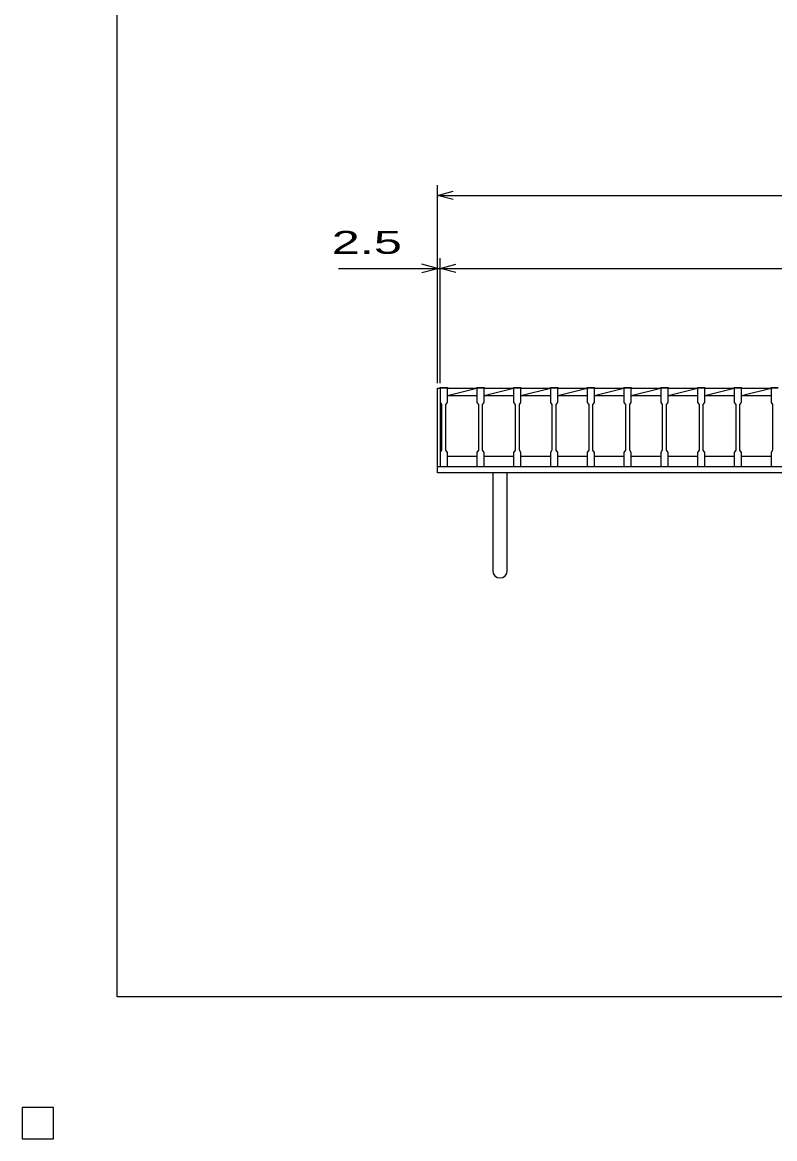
# Model space of a CAD drawing. Units: millimetres, scale not verified. Extents: x -1820 to 1731, y -1282 to 1054.
# Drawn here: x -1820 to -1098, y -1282 to -211 of the extents above; entities that cross this region are included whole.
import ezdxf
from ezdxf.enums import TextEntityAlignment as Align

# ---------------------------------------------------------------- set-up
doc = ezdxf.new("R2010")
doc.units = ezdxf.units.MM
doc.header["$LTSCALE"] = 10
for name, color, linetype, lineweight in [('0_2', 150, 'Continuous', 25), ('16', 3, 'Continuous', 25), ('19', 6, 'Continuous', 25), ('22', 4, 'Continuous', 25), ('24', 2, 'Continuous', 25), ('32', 4, 'Continuous', 25)]:
    doc.layers.add(name, color=color, linetype=linetype, lineweight=lineweight)
doc.styles.add('ベクトル', font='')
doc.styles.get('ベクトル').set_extended_font_data('ベクトル')

msp = doc.modelspace()

# ---------------------------------------------------------------- linework, layer by layer
at = {"layer": '0_2'}
for p, q in [((-1729, -1146.5), (-1729, 1053.5)), ((1731, -1146.5), (-1729, -1146.5)), ((-1790, -1252.5), (-1820, -1252.5)), ((-1820, -1252.5), (-1820, -1282.5)), ((-1790, -1252.5), (-1820, -1252.5)), ((-1820, -1252.5), (-1820, -1282.5)), ((-1790, -1252.5), (-1820, -1252.5)), ((-1820, -1252.5), (-1820, -1282.5)), ((-1790, -1252.5), (-1820, -1252.5)), ((-1820, -1252.5), (-1820, -1282.5)), ((-1790, -1252.5), (-1820, -1252.5)), ((-1820, -1252.5), (-1820, -1282.5)), ((-1790, -1282.5), (-1790, -1252.5)), ((-1790, -1282.5), (-1790, -1252.5)), ((-1790, -1282.5), (-1790, -1252.5)), ((-1790, -1282.5), (-1790, -1252.5)), ((-1790, -1282.5), (-1790, -1252.5)), ((-1820, -1282.5), (-1790, -1282.5)), ((-1820, -1282.5), (-1790, -1282.5)), ((-1820, -1282.5), (-1790, -1282.5)), ((-1820, -1282.5), (-1790, -1282.5)), ((-1820, -1282.5), (-1790, -1282.5))]:
    msp.add_line(p, q, dxfattribs=at)
at = {"layer": '16'}
for p, q in [((-1419, -562.5), (-1419, -561.8)), ((-1419, -561.8), (-1412, -561.8)), ((-1419, -562.5), (-1419, -576)), ((-1412, -562.5), (-1419, -562.5)), ((-1419, -562.5), (-1419, -627.5)), ((-1412, -561.8), (-1412, -562.5)), ((-1412, -576), (-1412, -562.5)), ((-1412, -562.5), (-1383.7, -562.5)), ((-1412, -569.5), (-1383.7, -562.5)), ((-1383.7, -562.5), (-1383.7, -561.8)), ((-1383.7, -561.8), (-1376.7, -561.8)), ((-1383.7, -562.5), (-1383.7, -576)), ((-1376.7, -562.5), (-1383.7, -562.5)), ((-1376.7, -561.8), (-1376.7, -562.5)), ((-1376.7, -576), (-1376.7, -562.5)), ((-1376.7, -562.5), (-1348.4, -562.5)), ((-1376.7, -569.5), (-1348.4, -562.5)), ((-1348.4, -562.5), (-1348.4, -561.8)), ((-1348.4, -561.8), (-1341.4, -561.8)), ((-1348.4, -562.5), (-1348.4, -576)), ((-1341.4, -562.5), (-1348.4, -562.5)), ((-1341.4, -561.8), (-1341.4, -562.5)), ((-1341.4, -576), (-1341.4, -562.5)), ((-1341.4, -562.5), (-1313.1, -562.5)), ((-1341.4, -569.5), (-1313.1, -562.5)), ((-1313.1, -562.5), (-1313.1, -561.8)), ((-1313.1, -561.8), (-1306.1, -561.8)), ((-1313.1, -562.5), (-1313.1, -576)), ((-1306.1, -562.5), (-1313.1, -562.5)), ((-1306.1, -561.8), (-1306.1, -562.5)), ((-1306.1, -576), (-1306.1, -562.5)), ((-1306.1, -562.5), (-1277.8, -562.5)), ((-1306.1, -569.5), (-1277.8, -562.5)), ((-1277.8, -562.5), (-1277.8, -561.8)), ((-1277.8, -561.8), (-1270.8, -561.8)), ((-1277.8, -562.5), (-1277.8, -576)), ((-1270.8, -562.5), (-1277.8, -562.5)), ((-1270.8, -561.8), (-1270.8, -562.5)), ((-1270.8, -576), (-1270.8, -562.5)), ((-1270.8, -562.5), (-1242.5, -562.5)), ((-1270.8, -569.5), (-1242.5, -562.5)), ((-1242.5, -562.5), (-1242.5, -561.8)), ((-1242.5, -561.8), (-1235.5, -561.8)), ((-1242.5, -562.5), (-1242.5, -576)), ((-1235.5, -562.5), (-1242.5, -562.5)), ((-1235.5, -561.8), (-1235.5, -562.5)), ((-1235.5, -576), (-1235.5, -562.5)), ((-1235.5, -562.5), (-1207.2, -562.5)), ((-1235.5, -569.5), (-1207.2, -562.5)), ((-1207.2, -562.5), (-1207.2, -561.8)), ((-1207.2, -561.8), (-1200.2, -561.8)), ((-1207.2, -562.5), (-1207.2, -576)), ((-1200.2, -562.5), (-1207.2, -562.5)), ((-1200.2, -561.8), (-1200.2, -562.5)), ((-1200.2, -576), (-1200.2, -562.5)), ((-1200.2, -562.5), (-1171.9, -562.5)), ((-1200.2, -569.5), (-1171.9, -562.5)), ((-1171.9, -562.5), (-1171.9, -561.8)), ((-1171.9, -561.8), (-1164.9, -561.8)), ((-1171.9, -562.5), (-1171.9, -576)), ((-1164.9, -562.5), (-1171.9, -562.5)), ((-1164.9, -561.8), (-1164.9, -562.5)), ((-1164.9, -576), (-1164.9, -562.5)), ((-1164.9, -562.5), (-1136.6, -562.5)), ((-1164.9, -569.5), (-1136.6, -562.5)), ((-1136.6, -562.5), (-1136.6, -561.8)), ((-1136.6, -561.8), (-1129.6, -561.8)), ((-1136.6, -562.5), (-1136.6, -576)), ((-1129.6, -562.5), (-1136.6, -562.5)), ((-1129.6, -561.8), (-1129.6, -562.5)), ((-1129.6, -576), (-1129.6, -562.5)), ((-1129.6, -562.5), (-1101.3, -562.5)), ((-1129.6, -569.5), (-1101.3, -562.5)), ((-1101.3, -562.5), (-1101.3, -561.8)), ((-1101.3, -561.8), (-1094.3, -561.8)), ((-1101.3, -562.5), (-1101.3, -576)), ((-1094.3, -562.5), (-1101.3, -562.5)), ((-1419, -576), (-1417.5, -578)), ((-1417.5, -578), (-1417.5, -622)), ((-1413.5, -578), (-1412, -576)), ((-1413.5, -622), (-1413.5, -578)), ((-1412, -569.5), (-1383.7, -569.5)), ((-1383.7, -576), (-1382.2, -578)), ((-1382.2, -578), (-1382.2, -622)), ((-1378.2, -578), (-1376.7, -576)), ((-1378.2, -622), (-1378.2, -578)), ((-1376.7, -569.5), (-1348.4, -569.5)), ((-1348.4, -576), (-1346.9, -578)), ((-1346.9, -578), (-1346.9, -622)), ((-1342.9, -578), (-1341.4, -576)), ((-1342.9, -622), (-1342.9, -578)), ((-1341.4, -569.5), (-1313.1, -569.5)), ((-1313.1, -576), (-1311.6, -578)), ((-1311.6, -578), (-1311.6, -622)), ((-1307.6, -578), (-1306.1, -576)), ((-1307.6, -622), (-1307.6, -578)), ((-1306.1, -569.5), (-1277.8, -569.5)), ((-1277.8, -576), (-1276.3, -578)), ((-1276.3, -578), (-1276.3, -622)), ((-1272.3, -578), (-1270.8, -576)), ((-1272.3, -622), (-1272.3, -578)), ((-1270.8, -569.5), (-1242.5, -569.5)), ((-1242.5, -576), (-1241, -578)), ((-1241, -578), (-1241, -622)), ((-1237, -578), (-1235.5, -576)), ((-1237, -622), (-1237, -578)), ((-1235.5, -569.5), (-1207.2, -569.5)), ((-1207.2, -576), (-1205.7, -578)), ((-1205.7, -578), (-1205.7, -622)), ((-1201.7, -578), (-1200.2, -576)), ((-1201.7, -622), (-1201.7, -578)), ((-1200.2, -569.5), (-1171.9, -569.5)), ((-1171.9, -576), (-1170.4, -578)), ((-1170.4, -578), (-1170.4, -622)), ((-1166.4, -578), (-1164.9, -576)), ((-1166.4, -622), (-1166.4, -578)), ((-1164.9, -569.5), (-1136.6, -569.5)), ((-1136.6, -576), (-1135.1, -578)), ((-1135.1, -578), (-1135.1, -622)), ((-1131.1, -578), (-1129.6, -576)), ((-1131.1, -622), (-1131.1, -578)), ((-1129.6, -569.5), (-1101.3, -569.5)), ((-1101.3, -576), (-1099.8, -578)), ((-1099.8, -578), (-1099.8, -622)), ((-1417.5, -622), (-1419, -624)), ((-1419, -624), (-1419, -637.5)), ((-1412, -624), (-1413.5, -622)), ((-1412, -637.5), (-1412, -624)), ((-1412, -627.5), (-1383.7, -627.5)), ((-1382.2, -622), (-1383.7, -624)), ((-1383.7, -624), (-1383.7, -637.5)), ((-1376.7, -624), (-1378.2, -622)), ((-1376.7, -637.5), (-1376.7, -624)), ((-1376.7, -627.5), (-1348.4, -627.5)), ((-1346.9, -622), (-1348.4, -624)), ((-1348.4, -624), (-1348.4, -637.5)), ((-1341.4, -624), (-1342.9, -622)), ((-1341.4, -637.5), (-1341.4, -624)), ((-1341.4, -627.5), (-1313.1, -627.5)), ((-1311.6, -622), (-1313.1, -624)), ((-1313.1, -624), (-1313.1, -637.5)), ((-1306.1, -624), (-1307.6, -622)), ((-1306.1, -637.5), (-1306.1, -624)), ((-1306.1, -627.5), (-1277.8, -627.5)), ((-1276.3, -622), (-1277.8, -624)), ((-1277.8, -624), (-1277.8, -637.5)), ((-1270.8, -624), (-1272.3, -622)), ((-1270.8, -637.5), (-1270.8, -624)), ((-1270.8, -627.5), (-1242.5, -627.5)), ((-1241, -622), (-1242.5, -624)), ((-1242.5, -624), (-1242.5, -637.5)), ((-1235.5, -624), (-1237, -622)), ((-1235.5, -637.5), (-1235.5, -624)), ((-1235.5, -627.5), (-1207.2, -627.5)), ((-1205.7, -622), (-1207.2, -624)), ((-1207.2, -624), (-1207.2, -637.5)), ((-1200.2, -624), (-1201.7, -622)), ((-1200.2, -637.5), (-1200.2, -624)), ((-1200.2, -627.5), (-1171.9, -627.5)), ((-1170.4, -622), (-1171.9, -624)), ((-1171.9, -624), (-1171.9, -637.5)), ((-1164.9, -624), (-1166.4, -622)), ((-1164.9, -637.5), (-1164.9, -624)), ((-1164.9, -627.5), (-1136.6, -627.5)), ((-1135.1, -622), (-1136.6, -624)), ((-1136.6, -624), (-1136.6, -637.5)), ((-1129.6, -624), (-1131.1, -622)), ((-1129.6, -637.5), (-1129.6, -624)), ((-1129.6, -627.5), (-1101.3, -627.5)), ((-1099.8, -622), (-1101.3, -624)), ((-1101.3, -624), (-1101.3, -637.5)), ((-1419, -637.5), (-1412, -637.5)), ((-1383.7, -637.5), (-1376.7, -637.5)), ((-1348.4, -637.5), (-1341.4, -637.5)), ((-1313.1, -637.5), (-1306.1, -637.5)), ((-1277.8, -637.5), (-1270.8, -637.5)), ((-1242.5, -637.5), (-1235.5, -637.5)), ((-1207.2, -637.5), (-1200.2, -637.5)), ((-1171.9, -637.5), (-1164.9, -637.5)), ((-1136.6, -637.5), (-1129.6, -637.5)), ((-1101.3, -637.5), (-1094.3, -637.5)), ((-1790, -1252.5), (-1820, -1252.5)), ((-1820, -1252.5), (-1820, -1282.5)), ((-1790, -1252.5), (-1820, -1252.5)), ((-1820, -1252.5), (-1820, -1282.5)), ((-1790, -1252.5), (-1820, -1252.5)), ((-1820, -1252.5), (-1820, -1282.5)), ((-1790, -1252.5), (-1820, -1252.5)), ((-1820, -1252.5), (-1820, -1282.5)), ((-1790, -1252.5), (-1820, -1252.5)), ((-1820, -1252.5), (-1820, -1282.5)), ((-1790, -1282.5), (-1790, -1252.5)), ((-1790, -1282.5), (-1790, -1252.5)), ((-1790, -1282.5), (-1790, -1252.5)), ((-1790, -1282.5), (-1790, -1252.5)), ((-1790, -1282.5), (-1790, -1252.5)), ((-1820, -1282.5), (-1790, -1282.5)), ((-1820, -1282.5), (-1790, -1282.5)), ((-1820, -1282.5), (-1790, -1282.5)), ((-1820, -1282.5), (-1790, -1282.5)), ((-1820, -1282.5), (-1790, -1282.5))]:
    msp.add_line(p, q, dxfattribs=at)
at = {"layer": '19'}
for p, q in [((-1421.5, -637.5), (-1421.5, -562.5)), ((-1421.5, -562.5), (-1419, -562.5)), ((-1421.5, -637.5), (-421.5, -637.5)), ((-1421.5, -643.5), (-1421.5, -637.5)), ((-421.5, -643.5), (-1421.5, -643.5)), ((-1368.5, -643.5), (-1368.5, -737.5)), ((-1354.5, -737.5), (-1354.5, -643.5))]:
    msp.add_line(p, q, dxfattribs=at)
msp.add_arc((-1361.5, -737.5), 7, 180, 0, dxfattribs=at)
at = {"layer": '22'}
for p, q in [((-1421.5, -557.5), (-1421.5, -367.5)), ((-1421.5, -377.5), (-1406.5, -373.5)), ((-1406.5, -381.5), (-1421.5, -377.5)), ((-1421.5, -377.5), (-421.5, -377.5)), ((-1421.5, -557.5), (-1421.5, -437.5)), ((-1419, -557.5), (-1419, -437.5)), ((-1516.5, -447.5), (-1421.5, -447.5)), ((-1421.5, -447.5), (-1436.5, -443.5)), ((-1436.5, -451.5), (-1421.5, -447.5)), ((-1421.5, -447.5), (-1419, -447.5)), ((-1419, -447.5), (-1404, -443.5)), ((-1404, -451.5), (-1419, -447.5)), ((-1419, -447.5), (-424, -447.5))]:
    msp.add_line(p, q, dxfattribs=at)
at = {"layer": '22', "color": 2}
for p, q in [((-1790, -1252.5), (-1820, -1252.5)), ((-1820, -1252.5), (-1820, -1282.5)), ((-1790, -1252.5), (-1820, -1252.5)), ((-1820, -1252.5), (-1820, -1282.5)), ((-1790, -1252.5), (-1820, -1252.5)), ((-1820, -1252.5), (-1820, -1282.5)), ((-1790, -1282.5), (-1790, -1252.5)), ((-1790, -1282.5), (-1790, -1252.5)), ((-1790, -1282.5), (-1790, -1252.5)), ((-1820, -1282.5), (-1790, -1282.5)), ((-1820, -1282.5), (-1790, -1282.5)), ((-1820, -1282.5), (-1790, -1282.5))]:
    msp.add_line(p, q, dxfattribs=at)
at = {"layer": '24', "color": 4}
for p, q in [((-1790, -1252.5), (-1820, -1252.5)), ((-1820, -1252.5), (-1820, -1282.5)), ((-1790, -1252.5), (-1820, -1252.5)), ((-1820, -1252.5), (-1820, -1282.5)), ((-1790, -1252.5), (-1820, -1252.5)), ((-1820, -1252.5), (-1820, -1282.5)), ((-1790, -1282.5), (-1790, -1252.5)), ((-1790, -1282.5), (-1790, -1252.5)), ((-1790, -1282.5), (-1790, -1252.5)), ((-1820, -1282.5), (-1790, -1282.5)), ((-1820, -1282.5), (-1790, -1282.5)), ((-1820, -1282.5), (-1790, -1282.5))]:
    msp.add_line(p, q, dxfattribs=at)
at = {"layer": '32'}
for p, q in [((-1790, -1252.5), (-1820, -1252.5)), ((-1820, -1252.5), (-1820, -1282.5)), ((-1790, -1252.5), (-1820, -1252.5)), ((-1820, -1252.5), (-1820, -1282.5)), ((-1790, -1252.5), (-1820, -1252.5)), ((-1820, -1252.5), (-1820, -1282.5)), ((-1790, -1252.5), (-1820, -1252.5)), ((-1820, -1252.5), (-1820, -1282.5)), ((-1790, -1252.5), (-1820, -1252.5)), ((-1820, -1252.5), (-1820, -1282.5)), ((-1790, -1282.5), (-1790, -1252.5)), ((-1790, -1282.5), (-1790, -1252.5)), ((-1790, -1282.5), (-1790, -1252.5)), ((-1790, -1282.5), (-1790, -1252.5)), ((-1790, -1282.5), (-1790, -1252.5)), ((-1820, -1282.5), (-1790, -1282.5)), ((-1820, -1282.5), (-1790, -1282.5)), ((-1820, -1282.5), (-1790, -1282.5)), ((-1820, -1282.5), (-1790, -1282.5)), ((-1820, -1282.5), (-1790, -1282.5))]:
    msp.add_line(p, q, dxfattribs=at)

# ---------------------------------------------------------------- texts
at = {"layer": '22', "color": 2, "style": 'ベクトル', "width": 1.65}
msp.add_text(' 2.5 ', height=21.99, dxfattribs=at).set_placement((-1536.5, -422.5), align=Align.MIDDLE_LEFT)

doc.saveas('drawing.dxf')
